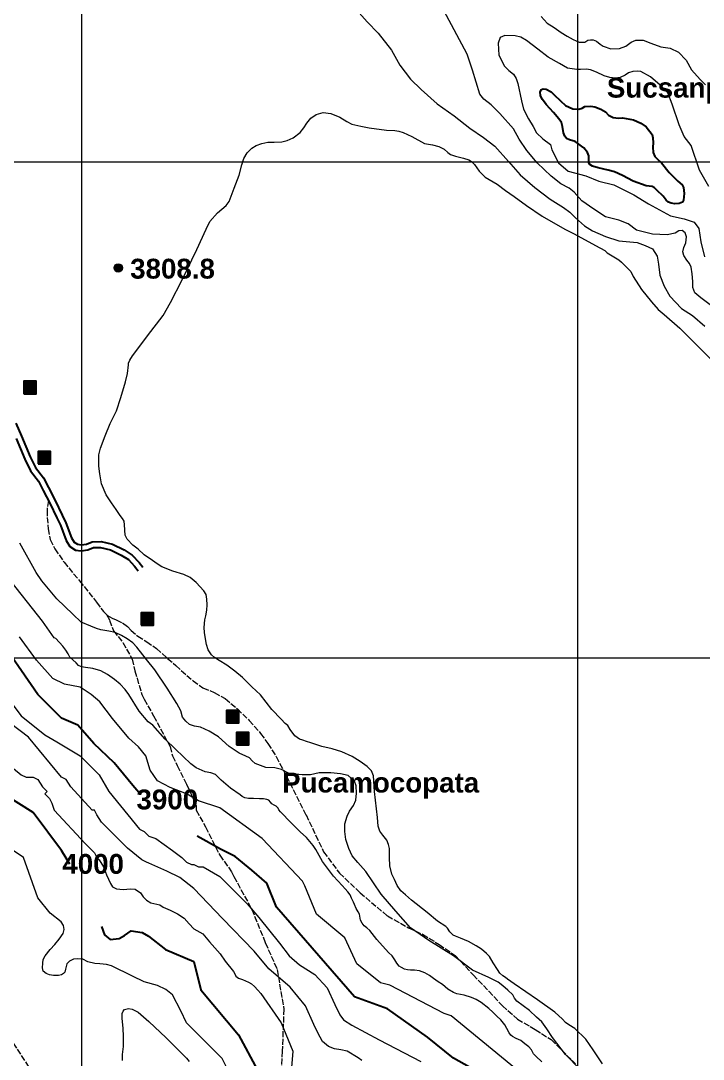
# Model space of a CAD drawing. Header units: metres. Extents: x 405809 to 420020, y 8257398 to 8272141.
# Drawn here: x 413877 to 415253, y 8265190 to 8267284 of the extents above; entities that cross this region are included whole.
import ezdxf

# ---------------------------------------------------------------- set-up
doc = ezdxf.new("R2010")
doc.units = ezdxf.units.M
doc.linetypes.add('ACAD_ISO02W100', pattern=[15, 12, -3])
doc.layers.add('AFIRMADO DOS A MAS VIAS', color=151, linetype='Continuous')
doc.layers.add('VIVIENDAS', color=1, linetype='Continuous')
for name, color, linetype, lineweight in [('CAMINOS1', 7, 'ACAD_ISO02W100', 5), ('COORDENADAS', 30, 'Continuous', 5), ('CURVAS MAESTRAS', 90, 'Continuous', 25), ('CURVAS SECUNDARIS', 46, 'Continuous', 9), ('PERIMETRO DE LA ISLA', 7, 'Continuous', 18), ('texto', 7, 'Continuous', 13)]:
    doc.layers.add(name, color=color, linetype=linetype, lineweight=lineweight)
doc.styles.add('CARLOS', font='arialbd.ttf', dxfattribs={"height": 48})

msp = doc.modelspace()

# ---------------------------------------------------------------- hatches: boundary and pattern name
at = {"layer": 'texto'}
h = msp.add_hatch(color=256, dxfattribs=at)
edge = h.paths.add_edge_path()
edge.add_arc((414073.9, 8266785.9), 8.37, 0, 360)
at = {"layer": 'VIVIENDAS'}
for points in [[(413883.6, 8266532.3), (413908.6, 8266532.3), (413908.6, 8266557.3), (413883.6, 8266557.3)], [(413912.4, 8266390.8), (413937.4, 8266390.8), (413937.4, 8266415.8), (413912.4, 8266415.8)], [(414120.3, 8266065.6), (414145.3, 8266065.6), (414145.3, 8266090.6), (414120.3, 8266090.6)], [(414291.9, 8265868.4), (414316.9, 8265868.4), (414316.9, 8265893.4), (414291.9, 8265893.4)], [(414312.1, 8265824.4), (414337.1, 8265824.4), (414337.1, 8265849.4), (414312.1, 8265849.4)]]:
    msp.add_hatch(color=256, dxfattribs=at).paths.add_polyline_path(points)

# ---------------------------------------------------------------- linework, layer by layer
at = {"layer": 'AFIRMADO DOS A MAS VIAS'}
for points in [[(413867.3, 8266473), (413879.2, 8266446.8), (413896.3, 8266405), (413907.3, 8266383.5), (413923, 8266362.6), (413933.5, 8266342.9), (413946.8, 8266317.2), (413960.7, 8266287.2), (413968.3, 8266272), (413979.8, 8266241.8), (413985, 8266232.9), (413991.8, 8266228.7), (413999.1, 8266227.8), (414009.7, 8266229.1), (414021.6, 8266233.8), (414039.5, 8266234.2), (414062.1, 8266228.7), (414086, 8266217.6), (414102.2, 8266207), (414116.2, 8266192.1), (414123.5, 8266182.3)], [(413868.2, 8266442), (413885.4, 8266400), (413897.1, 8266377.1), (413912.9, 8266356.1), (413922.9, 8266337.3), (413936.1, 8266311.9), (413949.9, 8266282), (413957.3, 8266267.1), (413968.9, 8266236.6), (413976.2, 8266224.3), (413987.7, 8266217.1), (413999.1, 8266215.8), (414012.7, 8266217.4), (414024, 8266221.9), (414038.2, 8266222.2), (414058.1, 8266217.3), (414080.1, 8266207.1), (414094.4, 8266197.7), (414107, 8266184.4), (414113.8, 8266175.2)]]:
    msp.add_lwpolyline(points, dxfattribs=at)
at = {"layer": 'CAMINOS1'}
for points in [[(413933.5, 8266316.8), (413930.8, 8266302.1), (413930.8, 8266297.3), (413930.8, 8266283), (413932.5, 8266260), (413937, 8266238.4), (413946.4, 8266219.6), (413964.7, 8266192.4), (413995.8, 8266155.2), (414030.3, 8266111.8), (414044.2, 8266092.9), (414052.3, 8266084.8), (414061.6, 8266079.6), (414069.8, 8266076.5), (414082.8, 8266070.2), (414092.7, 8266063.1), (414099.7, 8266055.1), (414113.3, 8266043.4), (414131.4, 8266032.3), (414151.2, 8266018.7), (414189.8, 8265984.3), (414224.8, 8265953.4), (414244.6, 8265939.4), (414267.5, 8265929.9), (414289.5, 8265917.7), (414314.1, 8265896.7), (414338.1, 8265873.5), (414361.1, 8265847.4), (414375.7, 8265826.9), (414392.3, 8265800.7), (414420.2, 8265747.6), (414452.5, 8265683.2), (414488, 8265608.7), (414520.2, 8265565.6), (414561.5, 8265526.1), (414616.7, 8265479.4), (414658.9, 8265455.5), (414687.6, 8265442.3), (414720.7, 8265422.1), (414753.8, 8265399.2), (414789.6, 8265360.7), (414820.8, 8265327.6), (414848.4, 8265298.3), (414878.9, 8265271.4), (414914.8, 8265250.3), (414946.9, 8265230.1), (414996, 8265180.9)], [(414050.2, 8266086.9), (414056.5, 8266075.6), (414064.2, 8266054.4), (414083.3, 8266030.6), (414102.3, 8265997.2), (414107.1, 8265973.4), (414111.8, 8265959.1), (414121.4, 8265925.8), (414126.1, 8265916.3), (414145.2, 8265882.9), (414178.5, 8265821), (414183.3, 8265801.9), (414192.8, 8265782.9), (414207.1, 8265754.3), (414211.9, 8265744.8), (414230.9, 8265701.9), (414230.9, 8265692.4), (414250, 8265659), (414278.5, 8265601.9), (414302.4, 8265568.5), (414307.1, 8265559), (414343.2, 8265492.6), (414370.5, 8265425.7), (414394.3, 8265371.4), (414407.9, 8265291.7), (414404.5, 8265206.9), (414401.1, 8265129.9)], [(413828.8, 8265273), (413921.5, 8265132.9)]]:
    msp.add_lwpolyline(points, dxfattribs=at)
at = {"layer": 'COORDENADAS'}
for p, q in [((414000, 8271350), (414000, 8257550)), ((415000, 8271350), (415000, 8257550)), ((406200, 8267000), (419600, 8267000)), ((406200, 8266000), (419600, 8266000))]:
    msp.add_line(p, q, dxfattribs=at)
at = {"layer": 'CURVAS MAESTRAS'}
for points in [[(414115.4, 8265728), (414103.7, 8265742.1), (414065.8, 8265788.1), (414024.5, 8265826.8), (413992.8, 8265863.9), (413959.4, 8265878.2), (413911.8, 8265925.8), (413826, 8266049.6), (413635.5, 8266235.4), (413578.4, 8266311.6), (413559.3, 8266368.8), (413516.4, 8266430.7), (413454.5, 8266468.8), (413445, 8266502.1), (413325.9, 8266630.7), (413297.3, 8266687.9), (413244.9, 8266745), (413225.9, 8266826), (413154.6, 8266930.7), (413123.6, 8267020.9), (413084.9, 8267084.2), (413033.9, 8267161.4), (412999.9, 8267229.3), (412992.5, 8267302.3)], [(415169.1, 8266998), (415184.9, 8266978.2), (415201.9, 8266960.6), (415210.8, 8266953.6), (415213.8, 8266948), (415214.9, 8266936.1), (415213.8, 8266922.2), (415211.7, 8266918.5), (415204.7, 8266915.5), (415196.1, 8266915), (415189, 8266916.4), (415183.6, 8266918.6), (415178.4, 8266922.6), (415172.9, 8266930.4), (415159.7, 8266942.5), (415154.8, 8266947.3), (415150.2, 8266949.9), (415138.4, 8266951.6), (415112.4, 8266961.1), (415090.4, 8266972.3), (415074.2, 8266979.8), (415061.4, 8266983), (415041.7, 8266987.9), (415030, 8266991), (415024.4, 8266994.3), (415022.9, 8266998.1), (415022.5, 8267006.6), (415022.7, 8267011.8), (415019.8, 8267018.4), (415012.4, 8267027.8), (415007.6, 8267031.3), (414999.9, 8267037.3), (414995, 8267041), (414983.8, 8267044.4), (414977.7, 8267046.6), (414974.4, 8267051.4), (414971.7, 8267058.1), (414969.4, 8267071.1), (414967.5, 8267079.1), (414962.1, 8267086.8), (414951.8, 8267099), (414936.6, 8267115.6), (414929.3, 8267125.2), (414925.2, 8267132.8), (414924.8, 8267141.2), (414927.5, 8267145.9), (414930.4, 8267146.8), (414937, 8267146.4), (414946.8, 8267140.7), (414952.6, 8267134.7), (414965.7, 8267122.8), (414975.6, 8267113.1), (414990.2, 8267106.5), (415002.6, 8267106), (415009.5, 8267107.9), (415014.7, 8267111.5), (415026.8, 8267111.9), (415034.9, 8267110.4), (415046.7, 8267105.9), (415056.6, 8267100.5), (415062.5, 8267094.2), (415071.9, 8267089.4), (415082.8, 8267087.7), (415090.9, 8267088.7), (415112.6, 8267084.6), (415127.8, 8267077.6), (415138.2, 8267070.7), (415150.2, 8267054.7), (415151.9, 8267048.3), (415152.3, 8267038.2), (415151.5, 8267029.6), (415152.3, 8267018.4), (415155.8, 8267010.7), (415161, 8267005.3), (415169.1, 8266998)], [(413976.6, 8265583.8), (413959.4, 8265611.4), (413902.3, 8265687.6), (413849.9, 8265721)], [(415374.4, 8264696.8), (415362.8, 8264702.4), (415324.8, 8264709.1), (415302.6, 8264715.9), (415231.2, 8264773.1), (415126.4, 8264901.7), (414974, 8264992.2), (414793, 8265168.4), (414750.1, 8265192.3), (414697.7, 8265235.1), (414616.7, 8265292.3), (414550, 8265316.1), (414392.9, 8265497.1), (414373.5, 8265545.2), (414343.5, 8265571.4), (414309.8, 8265598.9), (414279.8, 8265613.8), (414232.8, 8265639.9)], [(414040.2, 8265457.8), (414046.4, 8265441.1), (414057.9, 8265431.8), (414075.7, 8265433.6), (414086.7, 8265439.8), (414100.3, 8265449.6), (414122.4, 8265445.9), (414134.7, 8265438.5), (414169, 8265411.4), (414226.1, 8265387.5), (414240.4, 8265330.4), (414316.6, 8265239.9), (414354.8, 8265168.4)]]:
    msp.add_lwpolyline(points, dxfattribs=at)
at = {"layer": 'CURVAS SECUNDARIS'}
for points in [[(414554.6, 8267306.3), (414575.7, 8267282.4), (414597.8, 8267259.4), (414624.6, 8267225), (414641.8, 8267194.4), (414663.1, 8267166.3), (414684.9, 8267145.9), (414717, 8267116.6), (414751, 8267092.8), (414783.1, 8267067.4), (414810.4, 8267049.1), (414833.5, 8267031.4), (414860.8, 8267000.8), (414884, 8266973.9), (414914, 8266948.1), (414944.6, 8266924.3), (414971.9, 8266908), (414984.3, 8266898.3), (414995.8, 8266886.7), (415013.7, 8266870.9), (415030.2, 8266860.6), (415056.1, 8266849.4), (415082.9, 8266840.7), (415120.1, 8266837.3), (415136.6, 8266831.2), (415151.3, 8266824.3), (415160.8, 8266809.6), (415163.4, 8266793.2), (415166, 8266771.6), (415174.6, 8266749.2), (415185.9, 8266729), (415209.3, 8266704), (415231.8, 8266690.2), (415256.8, 8266668.6)], [(415291, 8266693.7), (415248.8, 8266725.6), (415236.2, 8266736), (415232.1, 8266746.5), (415232.5, 8266758.6), (415231.2, 8266774.2), (415229.2, 8266787.2), (415226, 8266795), (415220.1, 8266801.5), (415214.2, 8266810.7), (415212.5, 8266818.2), (415214.1, 8266827.2), (415218.2, 8266836.2), (415219.9, 8266848.5), (415216.6, 8266856.7), (415210.8, 8266861.6), (415204.3, 8266860.8), (415196.9, 8266855.9), (415180.8, 8266852.8), (415150.8, 8266853.8), (415118.5, 8266862.3), (415102, 8266874.7), (415083.3, 8266881.9), (415056.4, 8266889.2), (415032.6, 8266904.7), (415008.8, 8266921.2), (414993.3, 8266938.8), (414983, 8266947), (414966.4, 8266955.3), (414946.6, 8266971.1), (414918.7, 8266997.9), (414898, 8267022.7), (414882.5, 8267045.5), (414871.1, 8267066.1), (414843.2, 8267097.1), (414825.6, 8267114.7), (414811.1, 8267126), (414802.8, 8267136.4), (414788.3, 8267184.9), (414777.1, 8267216.8), (414730.5, 8267305.1)], [(414926.3, 8267292.8), (414938.9, 8267279.6), (414952.9, 8267270.7), (414966.8, 8267260.7), (414978.9, 8267253.3), (414990.9, 8267246.4), (415002.9, 8267241.3), (415008.7, 8267240.8), (415014.9, 8267241.1), (415020.7, 8267245), (415026, 8267246.1), (415031.6, 8267246.1), (415038.4, 8267243.1), (415045.5, 8267237.3), (415051.7, 8267233.3), (415067.3, 8267227.9), (415084.5, 8267228.2), (415097.4, 8267233.3), (415108.3, 8267241.1), (415117.7, 8267245.4), (415132.2, 8267245.4), (415147.9, 8267238.8), (415167.8, 8267231.4), (415187, 8267228.7), (415203.8, 8267220.8), (415219.1, 8267204.8), (415229.6, 8267185.1), (415247.2, 8267165.8), (415257.6, 8267155.4)], [(415264.5, 8266949.9), (415245.5, 8266983.2), (415229, 8267032.8), (415214.9, 8267050.7), (415204.8, 8267074.1), (415190.8, 8267116.2), (415182.1, 8267139), (415166.5, 8267154.6), (415147, 8267171), (415127.5, 8267181.9), (415121.8, 8267182.4), (415111.7, 8267181.9), (415103, 8267179.4), (415095.9, 8267174.5), (415085.8, 8267169.9), (415076.2, 8267168.8), (415065, 8267169.9), (415053.6, 8267172.9), (415037.9, 8267180.3), (415026.4, 8267185.5), (415018, 8267186.6), (415005.7, 8267186), (414998.3, 8267186.3), (414979.8, 8267188.9), (414963.7, 8267197.8), (414940.4, 8267211.1), (414919.9, 8267227.2), (414897.2, 8267244.3), (414885.5, 8267251), (414873.9, 8267253.9), (414853.2, 8267254.7), (414843.7, 8267250.7), (414839.8, 8267238.8), (414841.3, 8267215.1), (414852.5, 8267192.9), (414861.2, 8267184.2), (414871.1, 8267176.4), (414876.1, 8267167.9), (414879.7, 8267158), (414886.8, 8267122.5), (414891, 8267105.8), (414901.1, 8267086.8), (414910.7, 8267070.9), (414916.9, 8267058), (414929.9, 8267045.9), (414945.2, 8267034.6), (414948.4, 8267024.2), (414961.4, 8266997.6), (414980.8, 8266981.1), (415016.4, 8266971.5), (415043, 8266961), (415072.9, 8266953.7), (415113.3, 8266933.6), (415143.2, 8266915), (415187.5, 8266891.1), (415214.6, 8266884.6), (415235.2, 8266878.2), (415244.3, 8266865.3), (415248.2, 8266838.2), (415255.7, 8266808.5)], [(415005.1, 8265169.6), (414975.8, 8265199.7), (414949.8, 8265234), (414937.9, 8265251.7), (414927.9, 8265266), (414917, 8265275.2), (414902.8, 8265288.5), (414877.6, 8265307.8), (414872.9, 8265313.8), (414869.6, 8265320.4), (414859.6, 8265330), (414849.2, 8265338.2), (414839.9, 8265346), (414821, 8265355.3), (414788.2, 8265370.1), (414749.7, 8265398.8), (414700.4, 8265429.9), (414663.4, 8265455.6), (414633.8, 8265489.1), (414604.3, 8265523), (414573.4, 8265569), (414557, 8265587.1), (414545.8, 8265600.3), (414538.9, 8265615.2), (414533, 8265633.3), (414530.9, 8265649.8), (414530.9, 8265665.2), (414535.2, 8265680.2), (414540, 8265690.4), (414548.5, 8265702), (414552.7, 8265712.9), (414554.3, 8265727.2), (414553.8, 8265741.8), (414550.6, 8265751.4), (414537.5, 8265762.4), (414522.3, 8265765.8), (414502.8, 8265767.9), (414479.1, 8265767.9), (414461.4, 8265763.7), (414444.7, 8265763.7), (414418.5, 8265766.7), (414402.9, 8265774.3), (414389.7, 8265778.1), (414371.6, 8265778.9), (414350.3, 8265787), (414344, 8265792.1), (414338.9, 8265798), (414331.3, 8265801.4), (414317.5, 8265807.3), (414297.9, 8265820.7), (414275.8, 8265840.5), (414257.3, 8265851.6), (414239.6, 8265860), (414227.5, 8265861.9), (414217.6, 8265865.5), (414210, 8265871.8), (414203.3, 8265880.4), (414200.2, 8265892.8), (414191.9, 8265908), (414172.6, 8265938.4), (414147.5, 8265975.5), (414131.2, 8265996.6), (414111.4, 8266021.1), (414103.2, 8266030), (414092, 8266038), (414080.8, 8266044.5), (414067.9, 8266050.6), (414054.7, 8266053.3), (414039.1, 8266056.3), (414029.9, 8266058.7), (414018.4, 8266063.5), (413999.4, 8266071.6), (413982.1, 8266087.8), (413950.2, 8266118.7), (413919.6, 8266155), (413908.4, 8266171.9), (413875.5, 8266230.9)], [(414928.2, 8265184.9), (414915.7, 8265196.3), (414911.4, 8265201.1), (414907.3, 8265209.2), (414902, 8265215.6), (414893.9, 8265221.7), (414885.3, 8265228.1), (414876.4, 8265232.3), (414868.9, 8265236.1), (414865.4, 8265238.8), (414861.9, 8265243.7), (414857.4, 8265252.6), (414853.4, 8265259.5), (414845, 8265269.7), (414837.5, 8265277.4), (414829.5, 8265285.4), (414821.4, 8265292.5), (414805.5, 8265304.5), (414795.4, 8265310.8), (414786.3, 8265315.2), (414771.7, 8265319.6), (414756.9, 8265322.1), (414750.2, 8265324.7), (414738.2, 8265332), (414727.4, 8265340.8), (414718.9, 8265346.8), (414709.4, 8265353.5), (414701.2, 8265359.4), (414692, 8265364.5), (414681, 8265368.9), (414671.2, 8265369.8), (414663.2, 8265369.8), (414657, 8265370.4), (414651, 8265372.2), (414645, 8265375.3), (414640.1, 8265378.4), (414635.4, 8265384.2), (414631.6, 8265390.9), (414626.2, 8265399.2), (414619.1, 8265405.8), (414595.5, 8265432.1), (414581.2, 8265450), (414575.3, 8265455.5), (414570, 8265459.6), (414565.9, 8265465.1), (414562.7, 8265470.8), (414560.4, 8265482.8), (414558, 8265487.6), (414553.6, 8265494.6), (414550.6, 8265502.4), (414548.1, 8265507.4), (414544, 8265515.2), (414541.5, 8265522), (414536.8, 8265528.1), (414531.2, 8265534.3), (414525.3, 8265540.5), (414507.8, 8265559.8), (414485.5, 8265589.4), (414472.5, 8265613.2), (414467.2, 8265621.2), (414460.4, 8265629.5), (414453.2, 8265637.2), (414440.8, 8265648.9), (414421.4, 8265668.6), (414416.7, 8265673.3), (414407.1, 8265682.9), (414401.1, 8265689.1), (414397.8, 8265693.4), (414396.2, 8265696.7), (414394.6, 8265699), (414392.6, 8265700.7), (414388.4, 8265702.9), (414383.5, 8265705.6), (414381, 8265708.5), (414377.4, 8265712.5), (414373.2, 8265714.1), (414366.9, 8265715.3), (414358.5, 8265715.7), (414346.4, 8265716), (414336.9, 8265716.3), (414329.3, 8265717.5), (414324, 8265719.9), (414319.6, 8265723.6), (414300.1, 8265736.7), (414281.5, 8265753.2), (414270.3, 8265764.3), (414260.9, 8265767.6), (414249.4, 8265770), (414230.8, 8265778), (414220.6, 8265786.3), (414189.4, 8265815.3), (414168.4, 8265835.5), (414143.4, 8265863.8), (414134.3, 8265870.5), (414116, 8265892.5), (414095.3, 8265925.9), (414088.2, 8265935.9), (414078.1, 8265946.9), (414066.1, 8265956.3), (414052.6, 8265966.1), (414038.9, 8265973.8), (414022.8, 8265978.2), (414007.9, 8265980.4), (414000, 8265981.6), (413993.9, 8265984.2), (413988.9, 8265989.5), (413976.6, 8266000.8), (413972.7, 8266007.8), (413968.4, 8266015.2), (413962.2, 8266023.1), (413948.2, 8266038.6), (413945.1, 8266040.1), (413921.3, 8266073.4), (413847.9, 8266166.2)], [(414985.7, 8265080.1), (414745.3, 8265278), (414731, 8265282.8), (414621.5, 8265339.9), (414602.4, 8265344.7), (414554.8, 8265382.8), (414531, 8265435.2), (414473.8, 8265482.8), (414450, 8265540), (414445.3, 8265549.5), (414364.3, 8265635.2), (414278.5, 8265697.2), (414235.7, 8265711.4), (414211.9, 8265725.7), (414178.9, 8265738), (414153, 8265751.8), (414138.3, 8265773.4), (414129.6, 8265801.9), (414114.9, 8265820), (414095, 8265838.1), (414062.1, 8265877.4), (414037, 8265911), (414019.7, 8265925.7), (413997.3, 8265940.4), (413965.3, 8265946.4), (413941.8, 8265957.8), (413908.9, 8265995), (413875.2, 8266041.9)], [(413787.9, 8266002), (413878.4, 8265882.9), (413926.1, 8265844.8), (413949.9, 8265830.5), (413997.5, 8265801.9), (414016.6, 8265782.9), (414035.6, 8265763.8), (414054.7, 8265730.5), (414116.6, 8265654.3), (414126.1, 8265649.5), (414135.6, 8265640), (414149.9, 8265635.2), (414183.3, 8265611.4), (414202.3, 8265597.1), (414211.9, 8265587.6), (414221.4, 8265582.8), (414226.1, 8265582.8), (414235.7, 8265578.1), (414245.2, 8265578.1), (414278.5, 8265559), (414307.1, 8265530.4), (414333.8, 8265504), (414357.1, 8265476.2), (414399.2, 8265424.7), (414418.6, 8265399.2), (414439.4, 8265381), (414470.1, 8265361.1), (414494.9, 8265334.6), (414510.7, 8265300.6), (414520.8, 8265280.3), (414528.2, 8265269.8), (414545, 8265259.2), (414599.8, 8265229.8), (414684.1, 8265185.6)], [(414565, 8265187.9), (414557.9, 8265193), (414535.6, 8265207), (414522.5, 8265209.2), (414509.9, 8265211.5), (414497.7, 8265216.3), (414486, 8265226.2), (414476.5, 8265244), (414468.3, 8265260.4), (414451.3, 8265298.2), (414420.7, 8265335.9), (414377.8, 8265372.6), (414348, 8265408.5), (414284.2, 8265474.4), (414226.6, 8265534.7), (414198.1, 8265557), (414171.7, 8265569.6), (414135.6, 8265585.7), (414130.9, 8265587.6), (414121.4, 8265592.4), (414092.8, 8265616.2), (414083.3, 8265625.7), (414049.9, 8265659), (414040.4, 8265668.6), (414030.9, 8265682.9), (414026.1, 8265692.4), (414021.3, 8265692.4), (413978.5, 8265740), (413968.9, 8265754.3), (413959.4, 8265759.1), (413892.7, 8265840), (413797.5, 8265911.5)], [(413807.5, 8265821.9), (413878.4, 8265763.8), (413888, 8265759.1), (413902.3, 8265759.1), (413911.8, 8265754.3), (413921.3, 8265740), (413930.8, 8265730.5), (413926.1, 8265725.7), (413935.6, 8265716.2), (413940.4, 8265706.7), (413945.1, 8265692.4), (414007, 8265625.7), (414016.6, 8265616.2), (414026.1, 8265606.7), (414030.9, 8265597.1), (414035.6, 8265592.4), (414044.3, 8265578.4), (414050.4, 8265562.2), (414058.5, 8265545.1), (414062.6, 8265537.8), (414070.6, 8265533.8), (414084.1, 8265532.8), (414098.8, 8265534), (414108, 8265533.5), (414118.8, 8265526.1), (414124, 8265517.8), (414131.2, 8265511.1), (414139.9, 8265505.6), (414158, 8265501.7), (414164.8, 8265497.3), (414178.8, 8265490.9), (414193.5, 8265483.3), (414207.1, 8265474.6), (414217.1, 8265463.4), (414226.6, 8265453.5), (414244.3, 8265443), (414257.7, 8265427), (414279.4, 8265402.8), (414289.6, 8265388.2), (414306.2, 8265367.2), (414309, 8265362.4), (414311.3, 8265358.2), (414316.4, 8265353.8), (414324.7, 8265350.9), (414336.3, 8265346), (414342.6, 8265342.7), (414348.9, 8265337.2), (414355.1, 8265329.6), (414361.4, 8265323.3), (414402.4, 8265263.7), (414426.2, 8265206.5), (414421.4, 8265149.4)], [(414293.3, 8265171.9), (414283.6, 8265191.7), (414211.9, 8265263.7), (414200.2, 8265288.2), (414183.3, 8265320.6), (414169.7, 8265331), (414152.8, 8265339.4), (414126.2, 8265346.6), (414102.8, 8265357.6), (414060.4, 8265378.6), (414050.5, 8265381.3), (414036.6, 8265382.9), (414027, 8265383.5), (414012.8, 8265386.8), (414002.4, 8265391.9), (413991.8, 8265393.2), (413983.7, 8265392.2), (413975.4, 8265388.1), (413970.5, 8265382.9), (413967.9, 8265372.3), (413966.2, 8265366), (413963.6, 8265363.1), (413959.3, 8265360.6), (413953.7, 8265359.4), (413943.6, 8265359.3), (413935.3, 8265360.9), (413928.9, 8265363), (413922.8, 8265368), (413921.5, 8265375), (413921.6, 8265383.9), (413922.8, 8265391.3), (413926.6, 8265399), (413936.7, 8265411.5), (413946.1, 8265421.7), (413955.1, 8265432.4), (413962.8, 8265444.1), (413964.6, 8265452.3), (413963.6, 8265459.8), (413958.7, 8265467.7), (413936.9, 8265485.2), (413911.8, 8265516.2), (413883.2, 8265597.1), (413797.5, 8265654.3)], [(414082.4, 8265187.6), (414082.6, 8265199.9), (414084.8, 8265215.9), (414084.6, 8265236.4), (414083.6, 8265253.3), (414082.2, 8265272.4), (414081.9, 8265282.8), (414083.6, 8265287.6), (414086.8, 8265290.8), (414094.5, 8265292.7), (414101.8, 8265291.3), (414114, 8265285.2), (414135.9, 8265266.5), (414170.8, 8265233.3), (414211.9, 8265192.9), (414217, 8265185.8)]]:
    msp.add_lwpolyline(points, dxfattribs=at)
at = {"layer": 'PERIMETRO DE LA ISLA'}
msp.add_lwpolyline([(415050.2, 8265181.1), (415031.3, 8265209.2), (415016.7, 8265230.8), (414994.5, 8265252.7), (414982.2, 8265259.5), (414975.7, 8265264.2), (414969.9, 8265271.4), (414953.9, 8265285.4), (414919.3, 8265310.5), (414872.2, 8265342.2), (414858.5, 8265352.2), (414854.4, 8265355.3), (414849.3, 8265358.8), (414843.6, 8265364.2), (414838.4, 8265371.5), (414829.8, 8265384.5), (414822.2, 8265397.3), (414816.5, 8265403.5), (414806.4, 8265412.4), (414795.6, 8265418.9), (414780.1, 8265427.5), (414764.1, 8265434.5), (414753.8, 8265438.8), (414749.2, 8265440.7), (414742.4, 8265447.2), (414738.1, 8265454.5), (414734.5, 8265458.3), (414717.7, 8265468.9), (414696.5, 8265486.3), (414665.3, 8265511.3), (414653.2, 8265521.7), (414643.9, 8265530.2), (414636.1, 8265540.6), (414630.7, 8265552.6), (414625.6, 8265563.9), (414621.7, 8265580.1), (414621, 8265596.9), (414620.6, 8265615.5), (414619, 8265623.2), (414615.5, 8265632.1), (414607.3, 8265641.9), (414601.1, 8265650.4), (414598, 8265660.5), (414596.9, 8265678), (414590.6, 8265730.1), (414588.6, 8265761.8), (414584.8, 8265772), (414575.6, 8265780.9), (414561.4, 8265790.8), (414545.4, 8265800.9), (414524.7, 8265810.5), (414505, 8265816.1), (414484.3, 8265820.8), (414462.1, 8265828.7), (414453.8, 8265831.2), (414445.8, 8265834), (414439.3, 8265836.1), (414430, 8265842.7), (414420.7, 8265855.6), (414416.1, 8265863), (414410.6, 8265867.3), (414402.2, 8265876.2), (414383.7, 8265895.7), (414360.5, 8265925), (414343.3, 8265941), (414324.7, 8265959.9), (414309.3, 8265972.8), (414292.7, 8265984.8), (414277.5, 8265994.4), (414268.3, 8266000.5), (414261.9, 8266005.9), (414255.5, 8266015.9), (414252.1, 8266026.4), (414249.8, 8266037.9), (414247.8, 8266050.9), (414247.4, 8266061), (414248.4, 8266076.6), (414250.3, 8266084.6), (414252.9, 8266095.7), (414253.2, 8266106.3), (414252.9, 8266118.3), (414251.2, 8266127.2), (414246.3, 8266134.6), (414230.8, 8266151.5), (414218.8, 8266162), (414206.3, 8266168), (414184.2, 8266174.5), (414162, 8266183.2), (414152.5, 8266189.2), (414143, 8266195.7), (414126.2, 8266207.7), (414114.2, 8266218.9), (414103.3, 8266227.1), (414091.8, 8266239.3), (414087.6, 8266247.3), (414086.9, 8266267.6), (414085.9, 8266275.6), (414082.4, 8266280.7), (414077.7, 8266286.7), (414070, 8266299.1), (414060.4, 8266312.2), (414049.5, 8266328.7), (414040.5, 8266350.6), (414036.7, 8266370.6), (414034.5, 8266386.3), (414035, 8266408.8), (414037.9, 8266422.7), (414047.9, 8266447.1), (414057.4, 8266472.2), (414070.2, 8266497.7), (414079.4, 8266524.4), (414088.9, 8266556.3), (414092.6, 8266573.2), (414094.4, 8266590.5), (414094.9, 8266593.7), (414097.4, 8266600.2), (414102.6, 8266609), (414117.3, 8266627.9), (414133.2, 8266648.7), (414164.3, 8266690.3), (414179.1, 8266716.4), (414202.6, 8266762), (414232.1, 8266823), (414251, 8266864.1), (414258.4, 8266879.5), (414274.1, 8266897.2), (414291.8, 8266911.8), (414297.8, 8266920.1), (414307.7, 8266946.5), (414318, 8266972.9), (414323.2, 8266993.6), (414327.3, 8267006.3), (414334.1, 8267018), (414343.4, 8267027.6), (414352.1, 8267032.5), (414363.2, 8267036.9), (414375.6, 8267039.3), (414388.6, 8267039.8), (414404, 8267040.1), (414414.7, 8267042.7), (414426.5, 8267048.2), (414440.6, 8267058.9), (414448.2, 8267068.1), (414454.5, 8267077.5), (414462.5, 8267088), (414473, 8267095.5), (414486.8, 8267099.3), (414502.7, 8267097.6), (414520.4, 8267089.7), (414534.6, 8267081.4), (414545.2, 8267075.9), (414562.8, 8267071.7), (414579.6, 8267068.4), (414614.8, 8267063.8), (414631.7, 8267062.9), (414639.6, 8267061.7), (414648.5, 8267059), (414665.6, 8267050.8), (414691.6, 8267036.9), (414707.3, 8267034.2), (414720, 8267031), (414731, 8267025.6), (414738.4, 8267018.5), (414743.7, 8267014.4), (414753.7, 8267011.5), (414769.7, 8267007.1), (414780.6, 8267003.7), (414786.2, 8267000.5), (414792.1, 8266994.3), (414801.6, 8266980.8), (414814, 8266968.9), (414837.7, 8266954.7), (414854.8, 8266942), (414872.1, 8266929.8), (414896.8, 8266911.6), (414928.6, 8266890.1), (414974, 8266864.1), (414993, 8266854.6), (415035.9, 8266830.8), (415054.9, 8266821.3), (415059.7, 8266816.5), (415083.5, 8266802.2), (415088.3, 8266797.4), (415102.6, 8266783.2), (415107.3, 8266778.4), (415112.1, 8266768.9), (415129.2, 8266742.7), (415148.8, 8266717.6), (415162.4, 8266702.3), (415174.3, 8266692.3), (415206.1, 8266664.3), (415229.7, 8266641), (415272.5, 8266597.9)], dxfattribs=at)
at = {"layer": 'texto'}
msp.add_circle((414073.9, 8266785.9), 8.37, dxfattribs=at)
at = {"layer": 'VIVIENDAS'}
for points in [[(413883.6, 8266532.3), (413908.6, 8266532.3), (413908.6, 8266557.3), (413883.6, 8266557.3)], [(413912.4, 8266390.8), (413937.4, 8266390.8), (413937.4, 8266415.8), (413912.4, 8266415.8)], [(414120.3, 8266065.6), (414145.3, 8266065.6), (414145.3, 8266090.6), (414120.3, 8266090.6)], [(414291.9, 8265868.4), (414316.9, 8265868.4), (414316.9, 8265893.4), (414291.9, 8265893.4)], [(414312.1, 8265824.4), (414337.1, 8265824.4), (414337.1, 8265849.4), (414312.1, 8265849.4)]]:
    msp.add_lwpolyline(points, close=True, dxfattribs=at)

# ---------------------------------------------------------------- texts
at = {"layer": 'texto', "style": 'CARLOS'}
for s, p in [('Sucsanpucro', (415059.1, 8267129.3)), ('3808.8', (414098, 8266764.4)), ('Pucamocopata', (414404.2, 8265728.2)), ('3900', (414110.7, 8265694.2)), ('4000', (413961.2, 8265564.3))]:
    msp.add_text(s, height=40, dxfattribs=at).set_placement(p)

doc.saveas('drawing.dxf')
